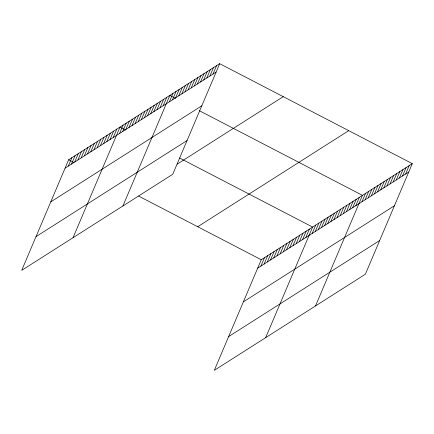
<?xml version="1.0" encoding="UTF-8"?>
<svg xmlns="http://www.w3.org/2000/svg" width="434" height="434" viewBox="0 0 434 434"><rect width="100%" height="100%" fill="white"/><g stroke="black" fill="none" stroke-linecap="round" stroke-linejoin="round"><path stroke-width="0.65" d="M219.685 63.679L68.648 159.761L21.7 270.36L172.743 174.273L219.685 63.679L412.3 163.64L365.352 274.239L214.315 370.321L261.257 259.727L412.3 163.64M68.295 166.113L71.854 157.721M71.502 164.074L75.066 155.681M74.713 162.028L78.277 153.636M77.925 159.989L81.483 151.596M81.131 157.943L84.695 149.556M84.342 155.904L87.901 147.511M87.549 153.864L91.113 145.471M90.76 151.819L94.324 143.426M93.972 149.779L97.531 141.386M97.178 147.739L100.742 139.347M100.39 145.694L103.954 137.301M103.601 143.654L107.16 135.262M106.807 141.609L110.372 133.222M110.019 139.569L113.578 131.177M113.231 137.529L116.789 129.137M73.053 237.691L120.001 127.091L125.676 130.037M119.551 133.504L123.115 125.111M122.67 131.524L126.229 123.131M125.784 129.538L129.343 121.151M128.898 127.558L132.462 119.166M132.012 125.578L135.576 117.185M135.131 123.592L138.69 115.205M138.245 121.612L141.804 113.22M141.359 119.632L144.923 111.24M144.473 117.652L148.037 109.26M147.587 115.666L151.151 107.274M150.707 113.686L154.265 105.294M153.82 111.706L157.385 103.314M156.934 109.721L160.499 101.328M160.048 107.74L163.613 99.348M163.168 105.76L166.727 97.368M122.898 205.982L169.84 95.388L175.52 98.328M169.396 101.795L172.96 93.402M172.51 99.815L176.074 91.422M175.629 97.834L179.188 89.442M178.743 95.849L182.302 87.456M181.857 93.869L185.421 85.476M184.971 91.889L188.535 83.496M188.09 89.903L191.649 81.511M191.204 87.923L194.763 79.53M194.318 85.943L197.882 77.55M197.432 83.957L200.996 75.565M200.546 81.977L204.11 73.585M203.665 79.997L207.224 71.605M206.779 78.011L210.344 69.624M209.893 76.031L213.457 67.639M213.007 74.051L216.571 65.659M260.905 266.075L264.469 257.682M264.116 264.035L267.68 255.642M267.328 261.995L270.887 253.602M270.534 259.95L274.098 251.557M273.745 257.91L277.31 249.517M276.957 255.865L280.516 247.478M280.163 253.825L283.727 245.432M283.375 251.785L286.934 243.393M286.581 249.74L290.145 241.347M289.793 247.7L293.357 239.308M293.004 245.66L296.563 237.268M296.21 243.615L299.775 235.223M299.422 241.575L302.986 233.183M302.634 239.53L306.192 231.138M305.84 237.49L309.404 229.098M265.668 337.652L312.616 227.058L179.589 158.019M312.165 233.465L315.73 225.072M315.279 231.485L318.844 223.092M318.399 229.505L321.957 221.112M321.513 227.519L325.071 219.132M324.627 225.539L328.191 217.146M327.741 223.559L331.305 215.166M330.86 221.573L334.419 213.186M333.974 219.593L337.533 211.201M337.088 217.613L340.652 209.221M340.202 215.633L343.766 207.24M343.316 213.647L346.88 205.255M346.435 211.667L349.994 203.275M349.549 209.687L353.113 201.295M352.663 207.702L356.227 199.309M355.777 205.721L359.341 197.329M315.513 305.943L362.455 195.349L199.352 110.703M362.01 201.756L365.569 193.369M365.124 199.776L368.688 191.383M368.238 197.796L371.802 189.403M371.358 195.81L374.916 187.423M374.471 193.83L378.03 185.437M377.585 191.85L381.15 183.457M380.699 189.87L384.264 181.477M383.819 187.884L387.378 179.492M386.933 185.904L390.491 177.511M390.047 183.924L393.611 175.531M393.161 181.938L396.725 173.546M396.275 179.958L399.839 171.566M399.394 177.978L402.953 169.585M402.508 175.992L406.072 167.605M405.622 174.012L409.186 165.62M65.084 168.153L216.127 72.071M50.767 201.881L201.81 105.798M36.017 236.633L187.059 140.545M177.143 164.166L283.25 96.663M197.698 226.738L348.735 130.65M257.698 268.12L408.736 172.032M243.382 301.847L394.419 205.759M228.631 336.594L379.669 240.507M68.648 159.761L73.753 162.414M138.641 196.087L261.257 259.727"/></g></svg>
